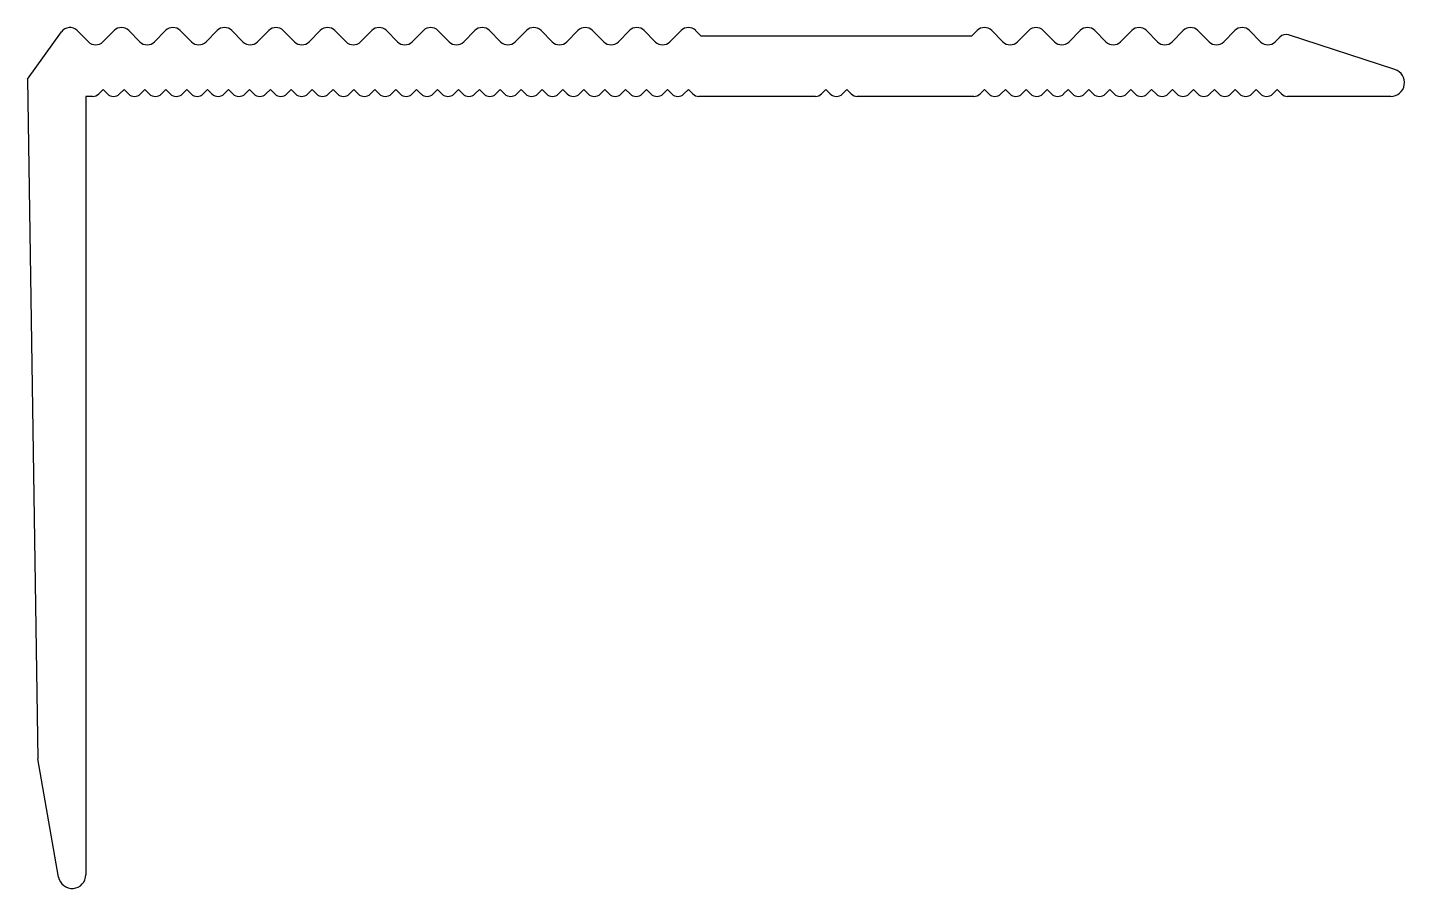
# Model space of a CAD drawing. Extents: x 1521.9 to 1561.9, y 1551.6 to 1576.6.
import ezdxf

# ---------------------------------------------------------------- set-up
doc = ezdxf.new("R2010")
doc.units = 0
doc.layers.get('0').update_dxf_attribs({"linetype": 'CONTINUOUS'})

msp = doc.modelspace()

# ---------------------------------------------------------------- linework, layer by layer
for p, q in [((1521.875, 1575.117), (1522.86, 1576.492)), ((1523.641, 1576.205), (1523.316, 1576.529)), ((1524.065, 1576.205), (1524.389, 1576.529)), ((1525.138, 1576.205), (1524.813, 1576.529)), ((1525.562, 1576.205), (1525.886, 1576.529)), ((1526.635, 1576.205), (1526.31, 1576.529)), ((1527.059, 1576.205), (1527.383, 1576.529)), ((1528.132, 1576.205), (1527.807, 1576.529)), ((1528.556, 1576.205), (1528.88, 1576.529)), ((1529.629, 1576.205), (1529.304, 1576.529)), ((1530.053, 1576.205), (1530.377, 1576.529)), ((1531.126, 1576.205), (1530.802, 1576.529)), ((1531.55, 1576.205), (1531.874, 1576.529)), ((1532.623, 1576.205), (1532.299, 1576.529)), ((1533.047, 1576.205), (1533.371, 1576.529)), ((1534.12, 1576.205), (1533.796, 1576.529)), ((1534.544, 1576.205), (1534.868, 1576.529)), ((1535.617, 1576.205), (1535.293, 1576.529)), ((1536.041, 1576.205), (1536.366, 1576.529)), ((1537.114, 1576.205), (1536.79, 1576.529)), ((1537.538, 1576.205), (1537.863, 1576.529)), ((1538.611, 1576.205), (1538.287, 1576.529)), ((1539.035, 1576.205), (1539.36, 1576.529)), ((1540.108, 1576.205), (1539.784, 1576.529)), ((1540.532, 1576.205), (1540.857, 1576.529)), ((1541.443, 1576.367), (1541.281, 1576.529)), ((1549.295, 1576.367), (1541.443, 1576.367)), ((1549.295, 1576.367), (1549.457, 1576.529)), ((1550.205, 1576.205), (1549.881, 1576.529)), ((1550.629, 1576.205), (1550.954, 1576.529)), ((1551.702, 1576.205), (1551.378, 1576.529)), ((1552.127, 1576.205), (1552.451, 1576.529)), ((1553.199, 1576.205), (1552.875, 1576.529)), ((1553.624, 1576.205), (1553.948, 1576.529)), ((1554.696, 1576.205), (1554.372, 1576.529)), ((1555.121, 1576.205), (1555.445, 1576.529)), ((1556.193, 1576.205), (1555.869, 1576.529)), ((1556.618, 1576.205), (1556.942, 1576.529)), ((1557.69, 1576.205), (1557.366, 1576.529)), ((1558.115, 1576.205), (1558.25, 1576.34)), ((1561.592, 1575.398), (1558.504, 1576.401)), ((1521.875, 1575.117), (1522.169, 1555.385)), ((1523.766, 1574.617), (1523.569, 1574.617)), ((1523.569, 1574.617), (1523.569, 1552.017)), ((1524.07, 1574.817), (1523.943, 1574.69)), ((1524.07, 1574.817), (1524.197, 1574.69)), ((1524.677, 1574.817), (1524.55, 1574.69)), ((1524.677, 1574.817), (1524.804, 1574.69)), ((1525.284, 1574.817), (1525.157, 1574.69)), ((1525.284, 1574.817), (1525.411, 1574.69)), ((1525.891, 1574.817), (1525.764, 1574.69)), ((1525.891, 1574.817), (1526.018, 1574.69)), ((1526.498, 1574.817), (1526.371, 1574.69)), ((1526.498, 1574.817), (1526.625, 1574.69)), ((1527.105, 1574.817), (1526.979, 1574.69)), ((1527.105, 1574.817), (1527.232, 1574.69)), ((1527.712, 1574.817), (1527.586, 1574.69)), ((1527.712, 1574.817), (1527.839, 1574.69)), ((1528.32, 1574.817), (1528.193, 1574.69)), ((1528.32, 1574.817), (1528.446, 1574.69)), ((1528.927, 1574.817), (1528.8, 1574.69)), ((1528.927, 1574.817), (1529.053, 1574.69)), ((1529.534, 1574.817), (1529.407, 1574.69)), ((1529.534, 1574.817), (1529.661, 1574.69)), ((1530.141, 1574.817), (1530.014, 1574.69)), ((1530.141, 1574.817), (1530.268, 1574.69)), ((1530.748, 1574.817), (1530.621, 1574.69)), ((1530.748, 1574.817), (1530.875, 1574.69)), ((1531.355, 1574.817), (1531.228, 1574.69)), ((1531.355, 1574.817), (1531.482, 1574.69)), ((1531.962, 1574.817), (1531.835, 1574.69)), ((1531.962, 1574.817), (1532.089, 1574.69)), ((1532.569, 1574.817), (1532.443, 1574.69)), ((1532.569, 1574.817), (1532.696, 1574.69)), ((1533.176, 1574.817), (1533.05, 1574.69)), ((1533.176, 1574.817), (1533.303, 1574.69)), ((1533.784, 1574.817), (1533.657, 1574.69)), ((1533.784, 1574.817), (1533.91, 1574.69)), ((1534.391, 1574.817), (1534.264, 1574.69)), ((1534.391, 1574.817), (1534.517, 1574.69)), ((1534.998, 1574.817), (1534.871, 1574.69)), ((1534.998, 1574.817), (1535.125, 1574.69)), ((1535.605, 1574.817), (1535.478, 1574.69)), ((1535.605, 1574.817), (1535.732, 1574.69)), ((1536.212, 1574.817), (1536.085, 1574.69)), ((1536.212, 1574.817), (1536.339, 1574.69)), ((1536.819, 1574.817), (1536.692, 1574.69)), ((1536.819, 1574.817), (1536.946, 1574.69)), ((1537.426, 1574.817), (1537.299, 1574.69)), ((1537.426, 1574.817), (1537.553, 1574.69)), ((1538.033, 1574.817), (1537.907, 1574.69)), ((1538.033, 1574.817), (1538.16, 1574.69)), ((1538.64, 1574.817), (1538.514, 1574.69)), ((1538.64, 1574.817), (1538.767, 1574.69)), ((1539.247, 1574.817), (1539.121, 1574.69)), ((1539.247, 1574.817), (1539.374, 1574.69)), ((1539.855, 1574.817), (1539.728, 1574.69)), ((1539.855, 1574.817), (1539.981, 1574.69)), ((1540.462, 1574.817), (1540.335, 1574.69)), ((1540.462, 1574.817), (1540.588, 1574.69)), ((1541.069, 1574.817), (1540.942, 1574.69)), ((1541.069, 1574.817), (1541.196, 1574.69)), ((1544.762, 1574.617), (1541.372, 1574.617)), ((1545.065, 1574.817), (1544.938, 1574.69)), ((1545.065, 1574.817), (1545.192, 1574.69)), ((1545.672, 1574.817), (1545.546, 1574.69)), ((1545.672, 1574.817), (1545.799, 1574.69)), ((1549.365, 1574.617), (1545.976, 1574.617)), ((1549.669, 1574.817), (1549.542, 1574.69)), ((1549.669, 1574.817), (1549.796, 1574.69)), ((1550.276, 1574.817), (1550.149, 1574.69)), ((1550.276, 1574.817), (1550.403, 1574.69)), ((1550.883, 1574.817), (1550.756, 1574.69)), ((1550.883, 1574.817), (1551.01, 1574.69)), ((1551.49, 1574.817), (1551.363, 1574.69)), ((1551.49, 1574.817), (1551.617, 1574.69)), ((1552.097, 1574.817), (1551.97, 1574.69)), ((1552.097, 1574.817), (1552.224, 1574.69)), ((1552.704, 1574.817), (1552.578, 1574.69)), ((1552.704, 1574.817), (1552.831, 1574.69)), ((1553.311, 1574.817), (1553.185, 1574.69)), ((1553.311, 1574.817), (1553.438, 1574.69)), ((1553.919, 1574.817), (1553.792, 1574.69)), ((1553.919, 1574.817), (1554.045, 1574.69)), ((1554.526, 1574.817), (1554.399, 1574.69)), ((1554.526, 1574.817), (1554.652, 1574.69)), ((1555.133, 1574.817), (1555.006, 1574.69)), ((1555.133, 1574.817), (1555.26, 1574.69)), ((1555.74, 1574.817), (1555.613, 1574.69)), ((1555.74, 1574.817), (1555.867, 1574.69)), ((1556.347, 1574.817), (1556.22, 1574.69)), ((1556.347, 1574.817), (1556.474, 1574.69)), ((1556.954, 1574.817), (1556.827, 1574.69)), ((1556.954, 1574.817), (1557.081, 1574.69)), ((1557.561, 1574.817), (1557.434, 1574.69)), ((1557.561, 1574.817), (1557.688, 1574.69)), ((1558.168, 1574.817), (1558.042, 1574.69)), ((1558.168, 1574.817), (1558.295, 1574.69)), ((1561.469, 1574.617), (1558.472, 1574.617)), ((1522.775, 1551.948), (1522.169, 1555.385))]:
    msp.add_line(p, q)
for centre, radius, start, end in [((1523.104, 1576.317), 0.3, 45, 144.36), ((1524.601, 1576.317), 0.3, 45, 135), ((1526.098, 1576.317), 0.3, 45, 135), ((1527.595, 1576.317), 0.3, 45, 135), ((1529.092, 1576.317), 0.3, 45, 135), ((1530.589, 1576.317), 0.3, 45, 135), ((1532.086, 1576.317), 0.3, 45, 135), ((1533.584, 1576.317), 0.3, 45, 135), ((1535.081, 1576.317), 0.3, 45, 135), ((1536.578, 1576.317), 0.3, 45, 135), ((1538.075, 1576.317), 0.3, 45, 135), ((1539.572, 1576.317), 0.3, 45, 135), ((1541.069, 1576.317), 0.3, 45, 135), ((1549.669, 1576.317), 0.3, 45, 135), ((1551.166, 1576.317), 0.3, 45, 135), ((1552.663, 1576.317), 0.3, 45, 135), ((1554.16, 1576.317), 0.3, 45, 135), ((1555.657, 1576.317), 0.3, 45, 135), ((1557.154, 1576.317), 0.3, 45, 135), ((1523.853, 1576.417), 0.3, 225, 315), ((1525.35, 1576.417), 0.3, 225, 315), ((1526.847, 1576.417), 0.3, 225, 315), ((1528.344, 1576.417), 0.3, 225, 315), ((1529.841, 1576.417), 0.3, 225, 315), ((1531.338, 1576.417), 0.3, 225, 315), ((1532.835, 1576.417), 0.3, 225, 315), ((1534.332, 1576.417), 0.3, 225, 315), ((1535.829, 1576.417), 0.3, 225, 315), ((1537.326, 1576.417), 0.3, 225, 315), ((1538.823, 1576.417), 0.3, 225, 315), ((1540.32, 1576.417), 0.3, 225, 315), ((1550.417, 1576.417), 0.3, 225, 315), ((1551.914, 1576.417), 0.3, 225, 315), ((1553.411, 1576.417), 0.3, 225, 315), ((1554.909, 1576.417), 0.3, 225, 315), ((1556.406, 1576.417), 0.3, 225, 315), ((1557.903, 1576.417), 0.3, 225, 315), ((1558.427, 1576.163), 0.25, 72, 135), ((1561.469, 1575.017), 0.4, 270, 72), ((1523.766, 1574.867), 0.25, 270, 315), ((1524.373, 1574.867), 0.25, 225, 315), ((1524.98, 1574.867), 0.25, 225, 315), ((1525.588, 1574.867), 0.25, 225, 315), ((1526.195, 1574.867), 0.25, 225, 315), ((1526.802, 1574.867), 0.25, 225, 315), ((1527.409, 1574.867), 0.25, 225, 315), ((1528.016, 1574.867), 0.25, 225, 315), ((1528.623, 1574.867), 0.25, 225, 315), ((1529.23, 1574.867), 0.25, 225, 315), ((1529.837, 1574.867), 0.25, 225, 315), ((1530.444, 1574.867), 0.25, 225, 315), ((1531.052, 1574.867), 0.25, 225, 315), ((1531.659, 1574.867), 0.25, 225, 315), ((1532.266, 1574.867), 0.25, 225, 315), ((1532.873, 1574.867), 0.25, 225, 315), ((1533.48, 1574.867), 0.25, 225, 315), ((1534.087, 1574.867), 0.25, 225, 315), ((1534.694, 1574.867), 0.25, 225, 315), ((1535.301, 1574.867), 0.25, 225, 315), ((1535.908, 1574.867), 0.25, 225, 315), ((1536.516, 1574.867), 0.25, 225, 315), ((1537.123, 1574.867), 0.25, 225, 315), ((1537.73, 1574.867), 0.25, 225, 315), ((1538.337, 1574.867), 0.25, 225, 315), ((1538.944, 1574.867), 0.25, 225, 315), ((1539.551, 1574.867), 0.25, 225, 315), ((1540.158, 1574.867), 0.25, 225, 315), ((1540.765, 1574.867), 0.25, 225, 315), ((1541.372, 1574.867), 0.25, 225, 270), ((1544.762, 1574.867), 0.25, 270, 315), ((1545.369, 1574.867), 0.25, 225, 315), ((1545.976, 1574.867), 0.25, 225, 270), ((1549.365, 1574.867), 0.25, 270, 315), ((1549.972, 1574.867), 0.25, 225, 315), ((1550.579, 1574.867), 0.25, 225, 315), ((1551.187, 1574.867), 0.25, 225, 315), ((1551.794, 1574.867), 0.25, 225, 315), ((1552.401, 1574.867), 0.25, 225, 315), ((1553.008, 1574.867), 0.25, 225, 315), ((1553.615, 1574.867), 0.25, 225, 315), ((1554.222, 1574.867), 0.25, 225, 315), ((1554.829, 1574.867), 0.25, 225, 315), ((1555.436, 1574.867), 0.25, 225, 315), ((1556.043, 1574.867), 0.25, 225, 315), ((1556.651, 1574.867), 0.25, 225, 315), ((1557.258, 1574.867), 0.25, 225, 315), ((1557.865, 1574.867), 0.25, 225, 315), ((1558.472, 1574.867), 0.25, 225, 270), ((1523.169, 1552.017), 0.4, 190, 0)]:
    msp.add_arc(centre, radius, start, end)

doc.saveas('drawing.dxf')
